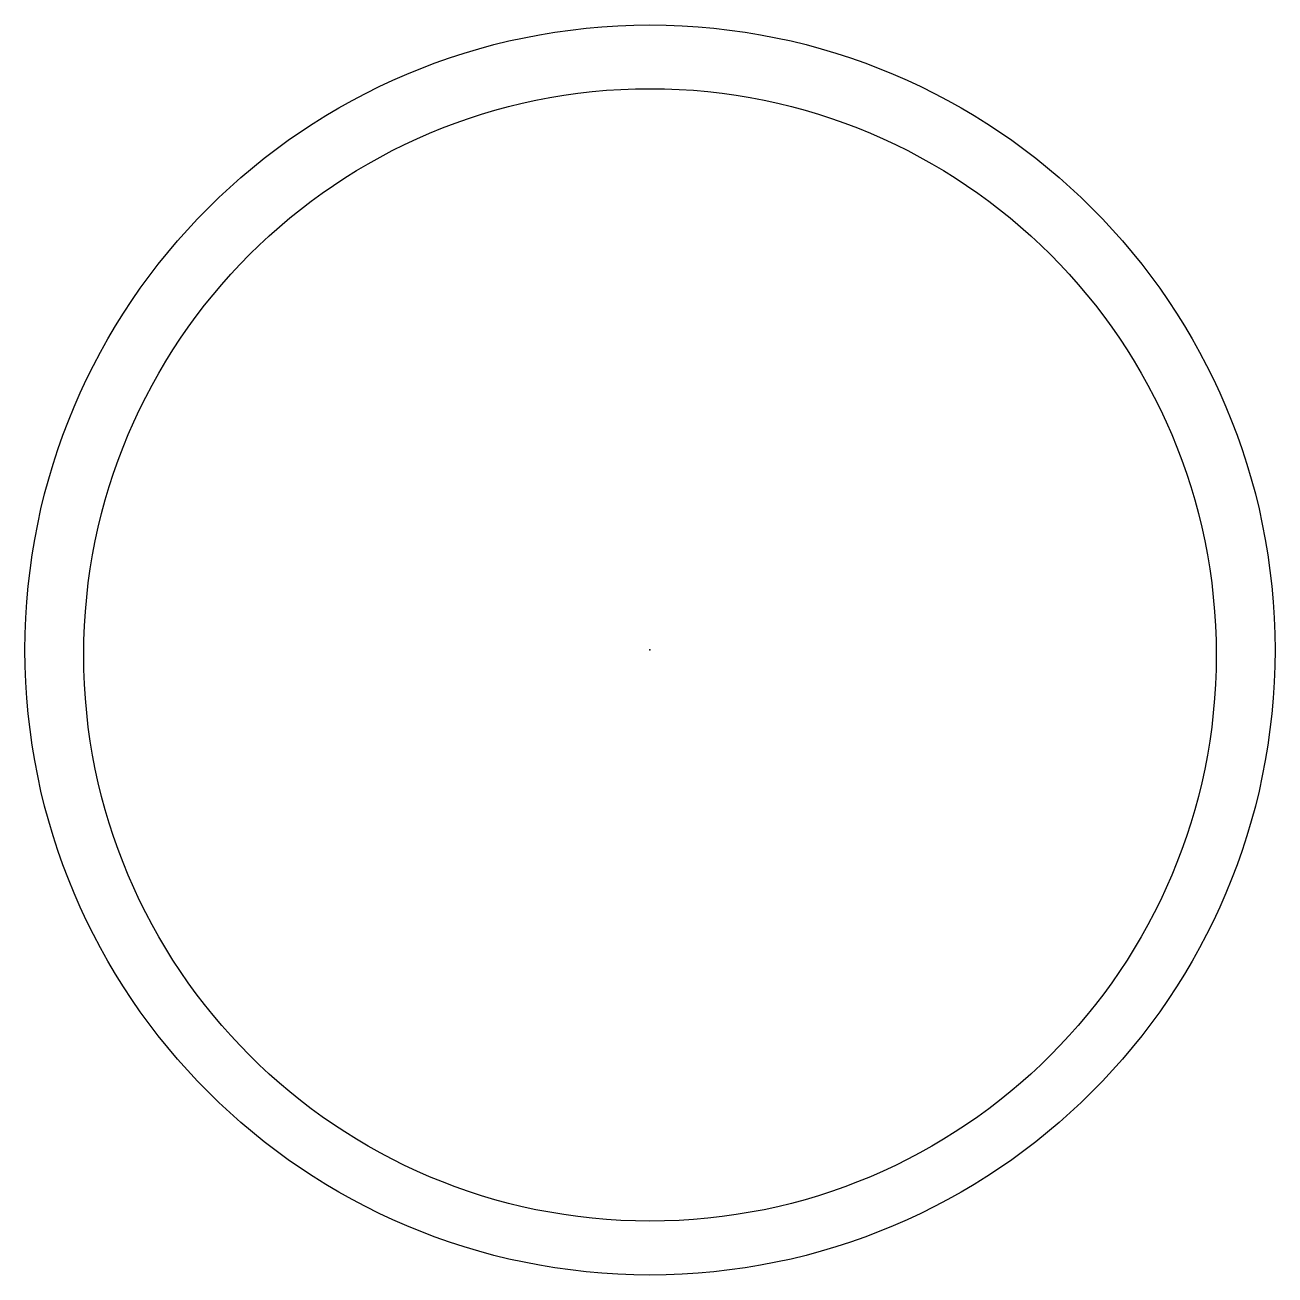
# Model space of a CAD drawing. Header units: millimetres. Extents: x -1169 to 1269, y -1169 to 1269.
import ezdxf

# ---------------------------------------------------------------- set-up
doc = ezdxf.new("R2010")
doc.units = ezdxf.units.MM
doc.layers.add('silla', color=7, linetype='Continuous')

msp = doc.modelspace()

# ---------------------------------------------------------------- linework, layer by layer
msp.add_circle((50, 50), 1218.9)
at = {"layer": 'silla'}
msp.add_circle((50, 40.4), 1104.3, dxfattribs=at)
msp.add_point((50, 50), dxfattribs=at)

doc.saveas('drawing.dxf')
